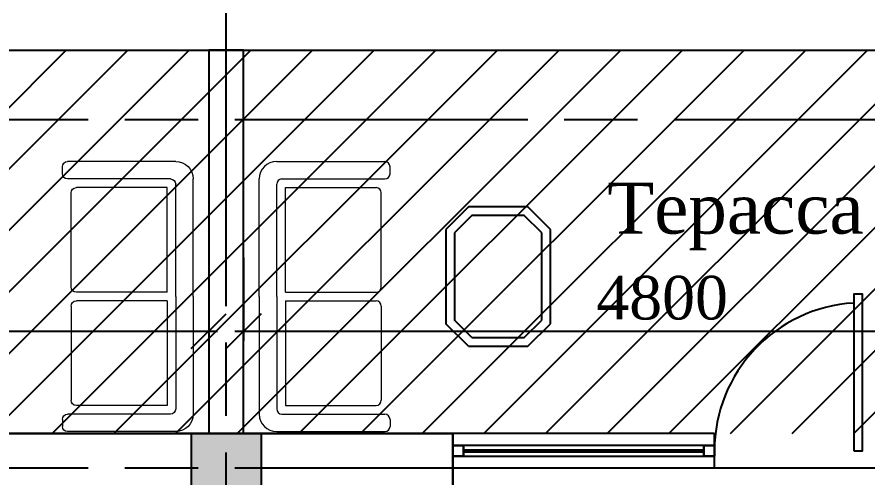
# Model space of a CAD drawing. Header units: inches. Extents: x 2870606 to 3671143, y -733551 to -473558.
# Drawn here: x 3343372 to 3348247, y -500473 to -497833 of the extents above; entities that cross this region are included whole.
import ezdxf

# ---------------------------------------------------------------- set-up
doc = ezdxf.new("R2010")
doc.units = ezdxf.units.IN
doc.header["$MEASUREMENT"] = 0
doc.linetypes.add('ACAD_ISO08W100', pattern=[36, 24, -3, 6, -3])
for name, color, linetype in [('100_FURNITURE', 25, 'Continuous'), ('A_Windows', 160, 'Continuous'), ('МЕБЕЛИРОВКА', 7, 'Continuous'), ('ШРИФТ', 7, 'Continuous')]:
    doc.layers.add(name, color=color, linetype=linetype)
doc.styles.add('GENERATED_STYLE_1', font='times.ttf')
doc.styles.add('J~stule', font='dutch.ttf')
doc.dimstyles.new('J~style', dxfattribs={"dimscale": 100, "dimtxt": 2.5, "dimasz": 2, "dimexe": 0.55, "dimexo": 0.725, "dimtad": 1, "dimdec": 0, "dimdsep": 46, "dimtxsty": 'J~stule', "dimblk": 'OBLIQUE', "dimcen": 2, "dimdle": 0.5, "dimadec": 0, "dimazin": 0, "dimtfac": 1, "dimtdec": 0, "dimtmove": 0, "dimatfit": 3, "dimfxl": 1, "dimarcsym": 0})

# ---------------------------------------------------------------- blocks, each defined once
blk = doc.blocks.new('RIK6IR')
at = {"layer": '100_FURNITURE'}
for p, q in [((2806978, 163564.3), (2806848.7, 163435.1)), ((2807519.4, 163564.3), (2806978, 163564.3)), ((2807648.7, 163435.1), (2807519.4, 163564.3)), ((2806998.7, 163514.3), (2806898.7, 163414.3)), ((2807498.7, 163514.3), (2806998.7, 163514.3)), ((2807598.7, 163414.3), (2807498.7, 163514.3)), ((2806848.7, 163435.1), (2806848.7, 163093.6)), ((2806898.7, 163414.3), (2806898.7, 163114.3)), ((2807598.7, 163114.3), (2807598.7, 163414.3)), ((2807648.7, 163093.6), (2807648.7, 163435.1)), ((2806898.7, 163114.3), (2806998.7, 163014.3)), ((2807598.7, 163114.3), (2807498.7, 163014.3)), ((2806848.7, 163093.6), (2806978, 162964.3)), ((2807648.7, 163093.6), (2807519.4, 162964.3)), ((2806998.7, 163014.3), (2807498.7, 163014.3)), ((2806978, 162964.3), (2807519.4, 162964.3))]:
    blk.add_line(p, q, dxfattribs=at)
blk = doc.blocks.new('fgdffqadsdf')
at = {"layer": 'МЕБЕЛИРОВКА', "lineweight": 13}
for p, q in [((2592974.2, -502618.4), (2593594.2, -502618.4)), ((2593624.2, -502688.4), (2593624.2, -502648.4)), ((2592874.2, -503393.4), (2592874.2, -502718.4)), ((2593004.2, -502718.4), (2593594.2, -502718.4)), ((2592974.2, -503393.4), (2592974.2, -502748.4)), ((2593024.2, -503368.4), (2593024.2, -502768.4)), ((2593024.2, -502768.4), (2593544.2, -502768.4)), ((2593574.2, -503338.4), (2593574.2, -502798.4)), ((2593024.2, -503368.4), (2593544.2, -503368.4)), ((2592874.2, -503393.4), (2592874.2, -504068.4)), ((2592974.2, -503393.4), (2592974.2, -504038.4)), ((2593024.2, -503418.4), (2593544.2, -503418.4)), ((2593024.2, -503418.4), (2593024.2, -504018.4)), ((2593574.2, -503448.4), (2593574.2, -503988.4)), ((2593024.2, -504018.4), (2593544.2, -504018.4)), ((2593004.2, -504068.4), (2593594.2, -504068.4)), ((2593624.2, -504098.4), (2593624.2, -504138.4)), ((2592974.2, -504168.4), (2593594.2, -504168.4))]:
    blk.add_line(p, q, dxfattribs=at)
for centre, radius, start, end in [((2592974.2, -502718.4), 100, 90, 180), ((2593594.2, -502648.4), 30, 0, 90), ((2593594.2, -502688.4), 30, 270, 0), ((2593004.2, -502748.4), 30, 90, 180), ((2593544.2, -502798.4), 30, 0, 90), ((2593544.2, -503338.4), 30, 270, 0), ((2593544.2, -503448.4), 30, 0, 90), ((2593544.2, -503988.4), 30, 270, 0), ((2593004.2, -504038.4), 30, 180, 270), ((2592974.2, -504068.4), 100, 180, 270), ((2593594.2, -504098.4), 30, 0, 90), ((2593594.2, -504138.4), 30, 270, 0)]:
    blk.add_arc(centre, radius, start, end, dxfattribs=at)
blk = doc.blocks.new('_Oblique')
at = {"color": 0, "linetype": 'ByBlock', "lineweight": -2}
blk.add_line((-0.5, -0.5), (0.5, 0.5), dxfattribs=at)
blk = doc.blocks.new('*D562')
at = {"color": 0, "lineweight": -2, "transparency": 16777216}
for p, q in [((3339772, -499071), (3339772, -499691.2)), ((3344472, -499071), (3344472, -499691.2)), ((3339722, -499636.2), (3344522, -499636.2))]:
    blk.add_line(p, q, dxfattribs=at)
at = {"layer": 'Defpoints', "color": 0, "lineweight": 35, "transparency": 16777216}
for p in [(3339772, -498998.5), (3344472, -498998.5), (3344472, -499636.2)]:
    blk.add_point(p, dxfattribs=at)
at = {"color": 0, "lineweight": -2, "transparency": 16777216, "xscale": 200, "yscale": 200, "zscale": 200, "rotation": 180}
blk.add_blockref('_Oblique', (3339772, -499636.2), dxfattribs=at)
at = {"color": 0, "lineweight": -2, "transparency": 16777216, "xscale": 200, "yscale": 200, "zscale": 200}
blk.add_blockref('_Oblique', (3344472, -499636.2), dxfattribs=at)
at = {"color": 0, "transparency": 16777216, "insert": (3342122, -499446.2), "char_height": 250, "attachment_point": 5, "style": 'J~stule'}
blk.add_mtext('4700', dxfattribs=at)
blk = doc.blocks.new('*D563')
at = {"color": 0, "lineweight": -2, "transparency": 16777216}
for p, q in [((3344672, -499213.7), (3344672, -499691.2)), ((3349472, -499213.7), (3349472, -499691.2)), ((3344622, -499636.2), (3349522, -499636.2))]:
    blk.add_line(p, q, dxfattribs=at)
at = {"layer": 'Defpoints', "color": 0, "lineweight": 35, "transparency": 16777216}
for p in [(3344672, -499141.2), (3349472, -499141.2), (3349472, -499636.2)]:
    blk.add_point(p, dxfattribs=at)
at = {"color": 0, "lineweight": -2, "transparency": 16777216, "xscale": 200, "yscale": 200, "zscale": 200, "rotation": 180}
blk.add_blockref('_Oblique', (3344672, -499636.2), dxfattribs=at)
at = {"color": 0, "lineweight": -2, "transparency": 16777216, "xscale": 200, "yscale": 200, "zscale": 200}
blk.add_blockref('_Oblique', (3349472, -499636.2), dxfattribs=at)
at = {"color": 0, "transparency": 16777216, "insert": (3347072, -499446), "char_height": 250, "attachment_point": 5, "style": 'J~stule'}
blk.add_mtext('4800', dxfattribs=at)
blk = doc.blocks.new('*U65')
at = {"color": 7, "lineweight": 30}
for points in [[(0, 60), (60, 60), (60, 0), (0, 0)], [(1500, 60), (1440, 60), (1440, 0), (1500, 0)]]:
    blk.add_lwpolyline(points, close=True, dxfattribs=at)
at = {"color": 4, "lineweight": 25}
for points in [[(60, 60), (1440, 60), (1440, 0), (60, 0)], [(60, 35), (1440, 35), (1440, 25), (60, 25)]]:
    blk.add_lwpolyline(points, close=True, dxfattribs=at)

msp = doc.modelspace()

# ---------------------------------------------------------------- hatches: boundary and pattern name
h = msp.add_hatch()
h.set_pattern_fill('ANSI31', color=72, scale=2000)
h.set_pattern_definition([(45, (309335.31, 125168.67), (-176.776695, 176.776695), [])])
h.paths.add_polyline_path([(3354372.01, -498023.13), (3339772.01, -498023.13), (3339772.01, -500223.13), (3354372.01, -500223.13)])
h = msp.add_hatch(color=256)
h.dxf.hatch_style = 1
h.paths.add_polyline_path([(3344772.01, -500223.13), (3344772.01, -500623.13), (3344372.01, -500623.13), (3344372.01, -500223.13)])

# ---------------------------------------------------------------- linework, layer by layer
at = {"color": 252, "linetype": 'ACAD_ISO08W100', "ltscale": 70}
for p, q in [((3344572.01, -524692.02), (3344572.01, -496403.85)), ((3366460.93, -498423.13), (3300567.24, -498423.13)), ((3366460.93, -500423.13), (3300567.24, -500423.13))]:
    msp.add_line(p, q, dxfattribs=at)
for p, q in [((3339772.01, -498023.13), (3354372.01, -498023.13)), ((3347372.01, -500223.13), (3345872.01, -500223.13)), ((3347372.01, -500423.13), (3347372.01, -500223.13)), ((3347372.01, -500423.13), (3345872.01, -500423.13))]:
    msp.add_line(p, q)
at = {"lineweight": 30}
for p in [(3343272.01, -500223.13), (3345872.01, -500623.13)]:
    msp.add_line(p, (3345872.01, -500223.13), dxfattribs=at)
for points in [[(3344472.01, -500223.13), (3344672.01, -500223.13), (3344672.01, -498023.13), (3344472.01, -498023.13)], [(3348172.01, -500323.13), (3348222.01, -500323.13), (3348222.01, -499423.13), (3348172.01, -499423.13)], [(3344372.01, -500623.13), (3344372.01, -500223.13), (3344772.01, -500223.13), (3344772.01, -500623.13)]]:
    msp.add_lwpolyline(points, close=True)
msp.add_arc((3348222.01, -500323.13), 850, 93.37229, 180)

# ---------------------------------------------------------------- block references
at = {"color": 1, "lineweight": 35, "xscale": -1}
msp.add_blockref('fgdffqadsdf', (5937256.78, 3955.85), dxfattribs=at)
at = {"color": 1, "lineweight": 35}
msp.add_blockref('fgdffqadsdf', (751887.24, 3955.85), dxfattribs=at)
at = {"color": 1, "rotation": 269.9999999999999}
msp.add_blockref('RIK6IR', (3182867.35, 2307926.2, 58.88), dxfattribs=at)
at = {"layer": 'A_Windows', "color": 5, "lineweight": 30, "xscale": -1, "rotation": 359.9999846070635}
msp.add_blockref('*U65', (3347372.01, -500353.13), dxfattribs=at)

# ---------------------------------------------------------------- texts
at = {"layer": 'ШРИФТ', "style": 'GENERATED_STYLE_1'}
msp.add_text('Терасса', height=292.5, dxfattribs=at).set_placement((3346756.63, -499076.46))

# ---------------------------------------------------------------- dimensions: what is measured, and where the dimension line sits
for base, p1, p2, picture, middle in [((3344472.01, -499636.17), (3339772.01, -498998.48), (3344472.01, -498998.48), '*D562', (3342122.01, -499446.16)), ((3349472.01, -499636.17), (3344672.01, -499141.24), (3349472.01, -499141.24), '*D563', (3347072.01, -499445.99))]:
    dim = msp.add_linear_dim(base=base, p1=p1, p2=p2, dimstyle='J~style', override={"dimdec": 1, "dimtdec": 1})
    dim.commit()
    dim.dimension.update_dxf_attribs({"geometry": picture, "text_midpoint": middle})

doc.saveas('drawing.dxf')
